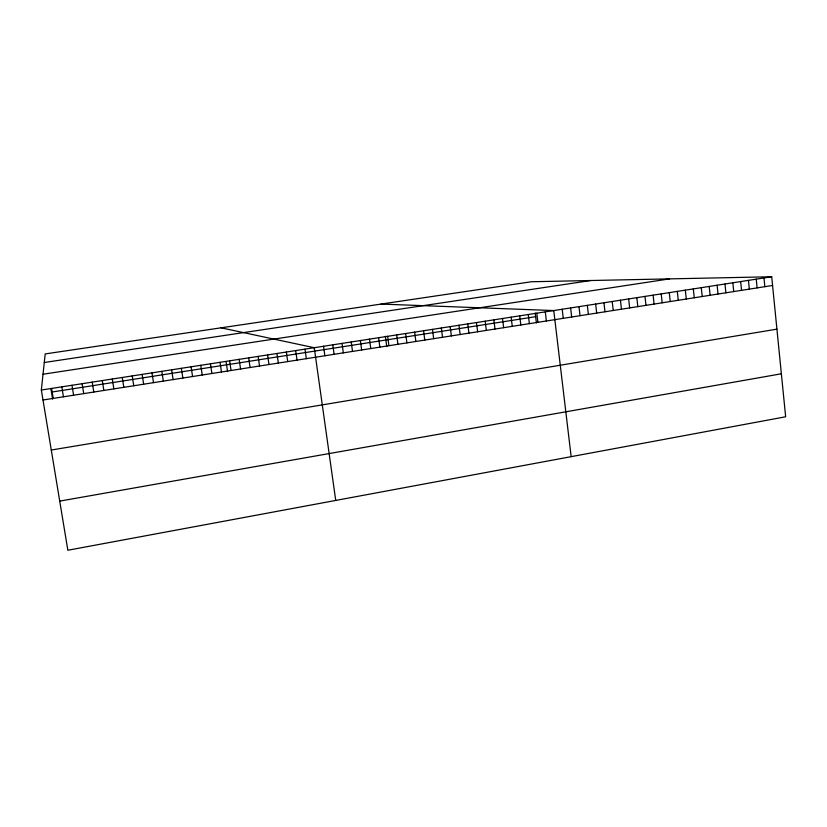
<?xml version="1.0" encoding="UTF-8"?>
<svg xmlns="http://www.w3.org/2000/svg" width="827" height="827" viewBox="0 0 827 827"><rect width="100%" height="100%" fill="white"/><g stroke="black" fill="none" stroke-linecap="round" stroke-linejoin="round"><path stroke-width="1.24" d="M41.35 390.024L45.196 353.925L531.42 281.749L771.705 276.756L785.65 416.777L67.855 550.244L41.35 390.024L771.705 276.756M59.73 501.11L781.37 373.783M51.274 450.033L776.915 329.136M51.47 392.101L535.638 316.689M43.004 400.01L772.573 285.47M43.035 374.228L669.57 278.875M44.276 362.505L590.788 280.518M381.04 304.078L553.759 310.559L571.157 456.659M221.057 327.823L314.25 347.702L335.731 500.438M61.808 386.85L63.441 396.795M51.605 388.432L53.238 398.397M50.912 388.7L52.628 399.11M82.121 383.697L83.723 393.611M71.98 385.268L73.603 395.203M102.269 380.575L103.851 390.458M92.21 382.136L93.802 392.029M112.286 379.014L113.857 388.886M132.206 375.934L133.757 385.754M122.272 377.474L123.823 387.315M151.982 372.863L153.502 382.653M142.12 374.393L143.65 384.204M171.613 369.814L173.112 379.583M161.813 371.333L163.322 381.113M191.089 366.795L192.567 376.523M181.371 368.304L182.86 378.053M210.42 363.797L211.877 373.494M200.775 365.296L202.243 375.003M229.617 360.82L231.043 370.486M226.071 361.533L227.57 371.623M220.034 362.309L221.481 371.985M248.669 357.864L250.074 367.498M239.158 359.342L240.574 368.987M267.576 354.938L268.961 364.531M258.138 356.396L259.533 366.01M286.349 352.023L287.713 361.585M276.973 353.48L278.358 363.053M304.977 349.139L306.331 358.67M295.684 350.576L297.038 360.127M323.543 346.255L324.866 355.755M342.027 343.391L343.329 352.86M332.795 344.818L334.118 354.307M360.376 340.548L361.657 349.976M351.217 341.964L352.509 351.413M378.59 337.716L379.862 347.123M369.493 339.132L370.775 348.549M396.671 334.914L397.921 344.29M387.646 336.31L388.907 345.696M385.361 336.279L386.757 346.616M414.627 332.134L415.857 341.468M405.664 333.519L406.905 342.874M432.459 329.363L433.668 338.677M423.558 330.748L424.778 340.073M458.954 325.259L460.143 334.522M450.157 326.624L451.346 335.896M441.318 327.988L442.528 337.282M476.466 322.54L477.634 331.772M467.731 323.895L468.899 333.147M493.853 319.842L495.001 329.043M485.18 321.186L486.338 330.407M511.127 317.165L512.254 326.334M502.506 318.498L503.643 327.688M535.203 313.051L536.392 322.923M528.267 314.508L529.373 323.646M519.707 315.831L520.824 324.99M545.293 311.872L546.378 320.979M536.795 313.185L537.891 322.313M570.609 307.944L571.674 317.01M562.195 309.246L563.27 318.323M587.335 305.349L588.379 314.384M578.983 306.641L580.037 315.697M603.948 302.775L604.982 311.779M595.657 304.057L596.691 313.082M628.654 298.94L629.657 307.902M620.446 300.211L621.459 309.195M612.207 301.493L613.231 310.487M644.988 296.407L645.98 305.339M636.831 297.668L637.834 306.621M661.197 293.895L662.179 302.796M653.103 295.146L654.095 304.067M685.325 290.153L686.276 299.012M677.313 291.393L678.264 300.273M669.27 292.644L670.232 301.535M701.265 287.682L702.206 296.511M693.305 288.912L694.256 297.761M717.102 285.222L718.022 294.03M709.194 286.452L710.124 295.27M740.661 281.573L741.561 290.339M732.836 282.782L733.735 291.569M724.979 284.002L725.899 292.799M756.229 279.154L757.118 287.899M748.456 280.363L749.345 289.109M763.983 277.955L764.851 286.68"/></g></svg>
